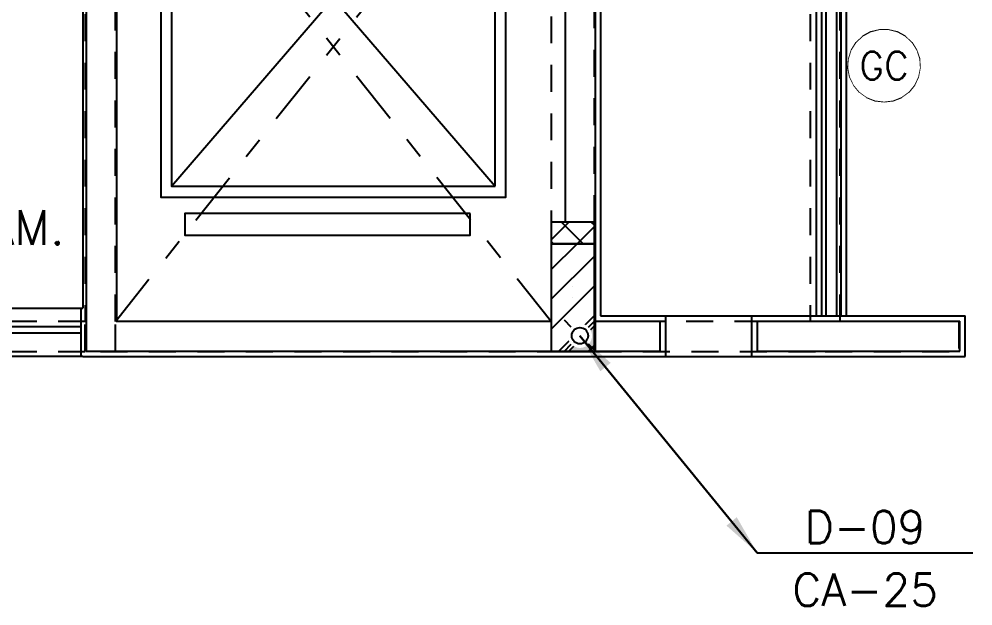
# Model space of a CAD drawing. Header units: millimetres. Extents: x 188.6 to 263.2, y 40.1 to 120.1.
# Drawn here: x 213.39 to 217.812, y 82.368 to 85.091 of the extents above; entities that cross this region are included whole.
import ezdxf
from ezdxf.enums import TextEntityAlignment as Align

# ---------------------------------------------------------------- set-up
doc = ezdxf.new("R2010")
doc.units = ezdxf.units.MM
doc.set_wipeout_variables(frame=1)
doc.linetypes.add('DASHDOT2', pattern=[0.5, 0.25, -0.125, 0, -0.125])
doc.linetypes.add('HIDDEN2', pattern=[0.1875, 0.125, -0.0625])
for name, color, linetype in [('ARQ', 8, 'Continuous'), ('ESTR-PILARES', 11, 'Continuous'), ('ESTR-VIGAS', 11, 'HIDDEN2'), ('ESTRUTURA', 7, 'Continuous'), ('INC-TEXTO', 7, 'Continuous'), ('SPDA-COL', 7, 'Continuous'), ('SPDA-D', 164, 'Continuous'), ('T-MC-TEXTO', 8, 'Continuous')]:
    doc.layers.add(name, color=color, linetype=linetype)
doc.styles.add('60-75', font='romans.shx', dxfattribs={"height": 0.12})
doc.styles.add('MC-ROMANS', font='romans')
doc.styles.add('ROMANS', font='ROMANS.SHX', dxfattribs={"height": 0.15})
doc.dimstyles.new('IND75', dxfattribs={"dimtxt": 0.15, "dimasz": 0.1875, "dimexe": 0.15, "dimexo": 0, "dimgap": 0.1, "dimtad": 1, "dimzin": 10, "dimdsep": 46, "dimtxsty": '60-75', "dimcen": 0, "dimclrd": 256, "dimclre": 1, "dimclrt": 256, "dimadec": 0, "dimazin": 0, "dimtfac": 1, "dimtix": 1, "dimtmove": 2, "dimatfit": 3, "dimfxl": 0.15, "dimtolj": 1, "dimtzin": 6, "dimarcsym": 0})

# ---------------------------------------------------------------- blocks, each defined once
blk = doc.blocks.new('COBERTURA_29-09-2016')
at = {"layer": 'ESTR-PILARES', "linetype": 'Continuous'}
for p, q in [((9.18, -2.3116), (9.2616, -2.23)), ((9.2278, -2.23), (9.3278, -2.33)), ((9.2995, -2.33), (9.38, -2.2495)), ((9.3657, -2.23), (9.38, -2.2443)), ((9.28, -2.28), (9.28, -2.28)), ((9.18, -2.3201), (9.1899, -2.33)), ((9.18, -2.4495), (9.2995, -2.33)), ((9.18, -2.5874), (9.38, -2.3874)), ((9.18, -2.7253), (9.38, -2.5253)), ((9.28, -2.53), (9.28, -2.53)), ((9.28, -2.58), (9.28, -2.58)), ((9.2131, -2.83), (9.38, -2.6631)), ((9.351, -2.83), (9.38, -2.801))]:
    blk.add_line(p, q, dxfattribs=at)
for points in [[(9.38, -2.23), (9.18, -2.23), (9.18, -2.33), (9.38, -2.33), (9.38, -2.23)], [(9.18, -2.83), (9.38, -2.83), (9.38, -2.33), (9.18, -2.33), (9.18, -2.83)], [(9.38, -2.83), (9.38, -2.71), (9.26, -2.83), (9.38, -2.83)]]:
    blk.add_lwpolyline(points, dxfattribs=at)
for points in [[(9.38, -2.83), (9.38, -2.71), (9.26, -2.83)], [(9.38, -2.83), (9.26, -2.83), (9.38, -2.83)]]:
    blk.add_solid(points, dxfattribs=at)
at = {"layer": 'ESTR-VIGAS', "linetype": 'DASHDOT2'}
for p, q in [((7.16, -2.69), (9.18, -0.14)), ((7.16, -0.14), (9.18, -2.69))]:
    blk.add_line(p, q, dxfattribs=at)
at = {"layer": 'ESTR-VIGAS'}
for points in [[(7.02, -0.14), (7.02, -2.69)], [(7.16, -2.69), (7.16, -0.14)], [(10.38, -0.14), (10.38, -2.69)], [(10.52, -2.69), (10.52, -0.14)], [(9.18, -0.6), (9.18, -2.23)], [(9.38, -2.23), (9.38, -0.6)], [(7.02, -2.69), (5.77, -2.69)], [(7.02, -2.83), (7.02, -2.69)], [(9.18, -2.69), (7.16, -2.69)], [(7.16, -2.83), (7.16, -2.69)], [(10.38, -2.69), (9.38, -2.69)], [(11.07, -2.69), (10.52, -2.69)], [(11.07, -2.69), (11.07, -2.83)], [(5.77, -2.83), (7.09, -2.83)], [(7.09, -2.83), (9.18, -2.83)], [(9.38, -2.83), (10.45, -2.83)], [(10.45, -2.83), (11.07, -2.83)]]:
    blk.add_lwpolyline(points, dxfattribs=at)
blk = doc.blocks.new('XREF-TIPO$0$A$C2F727943')
at = {"color": 0}
for p, q in [((0.8, 1.7701), (0.8, 2.5422)), ((0.4, 2.0234), (0.4, 1.9734)), ((1.2, 2.0234), (1.2, 1.9734)), ((0.05, 1.9734), (1.55, 0.2263)), ((0.05, 0.2263), (1.55, 1.9734))]:
    blk.add_line(p, q, dxfattribs=at)
for points in [[(0.2157, 2.0925), (0.6657, 2.0925), (0.6657, 2.1225), (0.2157, 2.1225)], [(1.3843, 2.0925), (0.9343, 2.0925), (0.9343, 2.1225), (1.3843, 2.1225)], [(0.0785, 2.0422), (0.5285, 2.0422), (0.5285, 2.0722), (0.0785, 2.0722)], [(1.5215, 2.0422), (1.0715, 2.0422), (1.0715, 2.0722), (1.5215, 2.0722)], [(1.4346, 0.1), (0.1125, 0.1), (0.1125, 0), (1.4346, 0)]]:
    blk.add_lwpolyline(points, close=True, dxfattribs=at)
for points in [[(0.8, 0.1763), (1.6, 0.1763), (1.6, 2.0234), (0, 2.0234), (0, 0.1763), (0.8, 0.1763)], [(0.4, 1.9734), (0.05, 1.9734), (0.05, 0.2263), (0.8, 0.2263)], [(1.55, 0.2263), (1.55, 1.9734), (1.2, 1.9734)], [(0.8, 0.2263), (1.55, 0.2263)]]:
    blk.add_lwpolyline(points, dxfattribs=at)
blk = doc.blocks.new('A$C0BE265FA')
at = {"layer": 'ARQ'}
for p, q in [((4.7398, -1.5149), (4.7398, -4.3448)), ((2.365, -1.6699), (2.365, -4.145)), ((2.38, -1.6549), (2.38, -4.3448)), ((2.52, -1.6549), (2.52, -4.2048)), ((5.7648, -4.1798), (5.7648, -1.6799)), ((5.7898, -4.1798), (5.7898, -1.6799)), ((5.8104, -4.1798), (5.8104, -1.6799)), ((5.8604, -4.1798), (5.8604, -1.6799)), ((5.8798, -4.1798), (5.8798, -1.6799)), ((5.9047, -4.1798), (5.9047, -1.6799)), ((4.7648, -2.1799), (4.7648, -4.1798)), ((4.5998, -2.5148), (4.5998, -3.745)), ((1.145, -4.145), (2.365, -4.145)), ((2.355, -4.145), (2.355, -4.3699)), ((4.7648, -4.1799), (5.0648, -4.1799)), ((5.0648, -4.1799), (5.0648, -4.3699)), ((5.0648, -4.1799), (5.4648, -4.1799)), ((5.4648, -4.1799), (5.4648, -4.3699)), ((5.4648, -4.1799), (6.4547, -4.1799)), ((6.4547, -4.3699), (6.4547, -4.1799)), ((1.155, -4.23), (2.355, -4.23)), ((2.52, -4.2049), (4.5398, -4.2049)), ((4.7398, -4.2049), (5.0398, -4.2049)), ((5.0398, -4.2049), (5.0398, -4.3449)), ((5.4898, -4.2049), (6.4297, -4.2049)), ((5.4898, -4.2049), (5.4898, -4.3449)), ((6.4297, -4.3449), (6.4297, -4.2049)), ((1.155, -4.26), (2.355, -4.26)), ((2.365, -4.3699), (1.1549, -4.3699)), ((2.365, -4.3699), (4.7398, -4.3699)), ((2.38, -4.3449), (4.7398, -4.3449)), ((4.7398, -4.3449), (5.0398, -4.3449)), ((4.7398, -4.3699), (5.0648, -4.3699)), ((5.0648, -4.3699), (5.4648, -4.3699)), ((5.4648, -4.3699), (6.4547, -4.3699)), ((5.4898, -4.3449), (6.4297, -4.3449))]:
    blk.add_line(p, q, dxfattribs=at)
blk.add_blockref('XREF-TIPO$0$A$C2F727943', (2.7253, -3.806), dxfattribs=at)
blk = doc.blocks.new('INDU')
at = {"color": 7}
blk.add_line((-0.005, 0), (0.005, 0), dxfattribs=at)
at = {"style": 'ROMANS'}
for tag, p in [('TQ-01', (0, 0.001189)), ('100', (0, -0.001718))]:
    blk.add_attdef(tag, text='', height=0.0015, dxfattribs=at).set_placement(p, align=Align.MIDDLE)
blk = doc.blocks.new('cap')
blk.add_wipeout([(0.0003, 0.075), (-0.0036, 0.0749), (-0.0076, 0.0746), (-0.0115, 0.0741), (-0.0153, 0.0734), (-0.0191, 0.0725), (-0.0229, 0.0714), (-0.0266, 0.0701), (-0.0302, 0.0686), (-0.0338, 0.067), (-0.0373, 0.0651), (-0.0406, 0.0631), (-0.0439, 0.0608), (-0.047, 0.0585), (-0.05, 0.0559), (-0.0528, 0.0532), (-0.0555, 0.0504), (-0.0581, 0.0474), (-0.0605, 0.0443), (-0.0627, 0.0411), (-0.0648, 0.0377), (-0.0667, 0.0343), (-0.0684, 0.0308), (-0.0699, 0.0271), (-0.0712, 0.0234), (-0.0724, 0.0197), (-0.0733, 0.0159), (-0.074, 0.012), (-0.0746, 0.0081), (-0.0749, 0.0042), (-0.075, 0.0003), (-0.0749, -0.0036), (-0.0746, -0.0076), (-0.0741, -0.0115), (-0.0734, -0.0153), (-0.0725, -0.0191), (-0.0714, -0.0229), (-0.0701, -0.0266), (-0.0686, -0.0302), (-0.067, -0.0338), (-0.0651, -0.0373), (-0.0631, -0.0406), (-0.0608, -0.0439), (-0.0585, -0.047), (-0.0559, -0.05), (-0.0532, -0.0528), (-0.0504, -0.0555), (-0.0474, -0.0581), (-0.0443, -0.0605), (-0.0411, -0.0627), (-0.0377, -0.0648), (-0.0343, -0.0667), (-0.0308, -0.0684), (-0.0271, -0.0699), (-0.0234, -0.0712), (-0.0197, -0.0724), (-0.0159, -0.0733), (-0.012, -0.074), (-0.0081, -0.0746), (-0.0042, -0.0749), (-0.0003, -0.075), (0.0036, -0.0749), (0.0076, -0.0746), (0.0115, -0.0741), (0.0153, -0.0734), (0.0191, -0.0725), (0.0229, -0.0714), (0.0266, -0.0701), (0.0302, -0.0686), (0.0338, -0.067), (0.0373, -0.0651), (0.0406, -0.0631), (0.0439, -0.0608), (0.047, -0.0585), (0.05, -0.0559), (0.0528, -0.0532), (0.0555, -0.0504), (0.0581, -0.0474), (0.0605, -0.0443), (0.0627, -0.0411), (0.0648, -0.0377), (0.0667, -0.0343), (0.0684, -0.0308), (0.0699, -0.0271), (0.0712, -0.0234), (0.0724, -0.0197), (0.0733, -0.0159), (0.074, -0.012), (0.0746, -0.0081), (0.0749, -0.0042), (0.075, -0.0003), (0.0749, 0.0036), (0.0746, 0.0076), (0.0741, 0.0115), (0.0734, 0.0153), (0.0725, 0.0191), (0.0714, 0.0229), (0.0701, 0.0266), (0.0686, 0.0302), (0.067, 0.0338), (0.0651, 0.0373), (0.0631, 0.0406), (0.0608, 0.0439), (0.0585, 0.047), (0.0559, 0.05), (0.0532, 0.0528), (0.0504, 0.0555), (0.0474, 0.0581), (0.0443, 0.0605), (0.0411, 0.0627), (0.0377, 0.0648), (0.0343, 0.0667), (0.0308, 0.0684), (0.0271, 0.0699), (0.0234, 0.0712), (0.0197, 0.0724), (0.0159, 0.0733), (0.012, 0.074), (0.0081, 0.0746), (0.0042, 0.0749)])
for p, q in [((-0.053, 0.053), (-0.0955, 0.0955)), ((0.053, 0.053), (0.0955, 0.0955)), ((-0.0955, -0.0955), (-0.053, -0.053)), ((0.0955, -0.0955), (0.053, -0.053))]:
    blk.add_line(p, q)
blk.add_circle((0, 0), 0.0504)
blk = doc.blocks.new('INC-OBJETO')
at = {"color": 0}
blk.add_lwpolyline([(0, 0.002084), (-0.000518, 0.002019), (-0.001004, 0.001827), (-0.001427, 0.001519), (-0.00176, 0.001117), (-0.001982, 0.000644), (-0.00208, 0.000131), (-0.002047, -0.000391), (-0.001886, -0.000887), (-0.001606, -0.001329), (-0.001225, -0.001686), (-0.000767, -0.001938), (-0.000261, -0.002068), (0.000261, -0.002068), (0.000767, -0.001938), (0.001225, -0.001686), (0.001606, -0.001329), (0.001886, -0.000887), (0.002047, -0.000391), (0.00208, 0.000131), (0.001982, 0.000644), (0.00176, 0.001117), (0.001427, 0.001519), (0.001004, 0.001827), (0.000518, 0.002019)], close=True, dxfattribs=at)
blk.add_wipeout([(0, 0.002084), (-0.000518, 0.002019), (-0.001004, 0.001827), (-0.001427, 0.001519), (-0.00176, 0.001117), (-0.001982, 0.000644), (-0.00208, 0.000131), (-0.002047, -0.000391), (-0.001886, -0.000887), (-0.001606, -0.001329), (-0.001225, -0.001686), (-0.000767, -0.001938), (-0.000261, -0.002068), (0.000261, -0.002068), (0.000767, -0.001938), (0.001225, -0.001686), (0.001606, -0.001329), (0.001886, -0.000887), (0.002047, -0.000391), (0.00208, 0.000131), (0.001982, 0.000644), (0.00176, 0.001117), (0.001427, 0.001519), (0.001004, 0.001827), (0.000518, 0.002019)], dxfattribs=at)
at = {"color": 0, "style": 'ROMANS', "width": 1.285725}
blk.add_attdef('OBJETO', text='', height=0.0016, dxfattribs=at).set_placement((-0.001786, -0.00083), (0.001643, -0.00083), align=Align.FIT)

msp = doc.modelspace()

# ---------------------------------------------------------------- block references
at = {"layer": 'ESTRUTURA'}
msp.add_blockref('COBERTURA_29-09-2016', (206.677, 86.3784), dxfattribs=at)

# ---------------------------------------------------------------- next in the draw order: block references
at = {"layer": 'ARQ'}
msp.add_blockref('A$C0BE265FA', (211.3213, 87.8947), dxfattribs=at)

# ---------------------------------------------------------------- next in the draw order: block references
at = {"layer": 'INC-TEXTO'}
ref = msp.add_blockref('INC-OBJETO', (217.3998, 84.8745), dxfattribs=dict(at, xscale=80, yscale=80, zscale=80, rotation=180))
ref.add_attrib('OBJETO', 'GC', dxfattribs={"layer": '0', "height": 0.128, "style": 'ROMANS'}).set_placement((217.3998, 84.8745), align=Align.MIDDLE_CENTER)
at = {"layer": 'SPDA-COL'}
ref = msp.add_blockref('INDU', (217.3118, 82.6152), dxfattribs=dict(at, xscale=100, yscale=100, zscale=100))
ref.add_attrib('100', 'CA-25', dxfattribs={"layer": '0', "height": 0.15, "style": 'ROMANS'}).set_placement((217.3118, 82.4435, 0.9), align=Align.MIDDLE)
ref.add_attrib('TQ-01', 'D-09', dxfattribs={"layer": '0', "height": 0.15, "style": 'ROMANS'}).set_placement((217.3118, 82.7341, 0.9), align=Align.MIDDLE)
at = {"layer": 'SPDA-D', "xscale": 0.75, "yscale": 0.75, "zscale": 0.75}
msp.add_blockref('cap', (215.9899, 83.6218), dxfattribs=at)

# ---------------------------------------------------------------- next in the draw order: texts
at = {"layer": 'T-MC-TEXTO', "style": 'MC-ROMANS'}
msp.add_text('ANTECAM.', height=0.16, dxfattribs=at).set_placement((212.5863, 84.0439))

# ---------------------------------------------------------------- next in the draw order: leaders
at = {"layer": 'SPDA-COL'}
for points in [[(216.8118, 82.6152), (215.9899, 83.6218)], [(215.9899, 83.6218), (216.8118, 82.6152)]]:
    msp.add_leader(points, dimstyle='IND75', dxfattribs=at)

doc.saveas('drawing.dxf')
